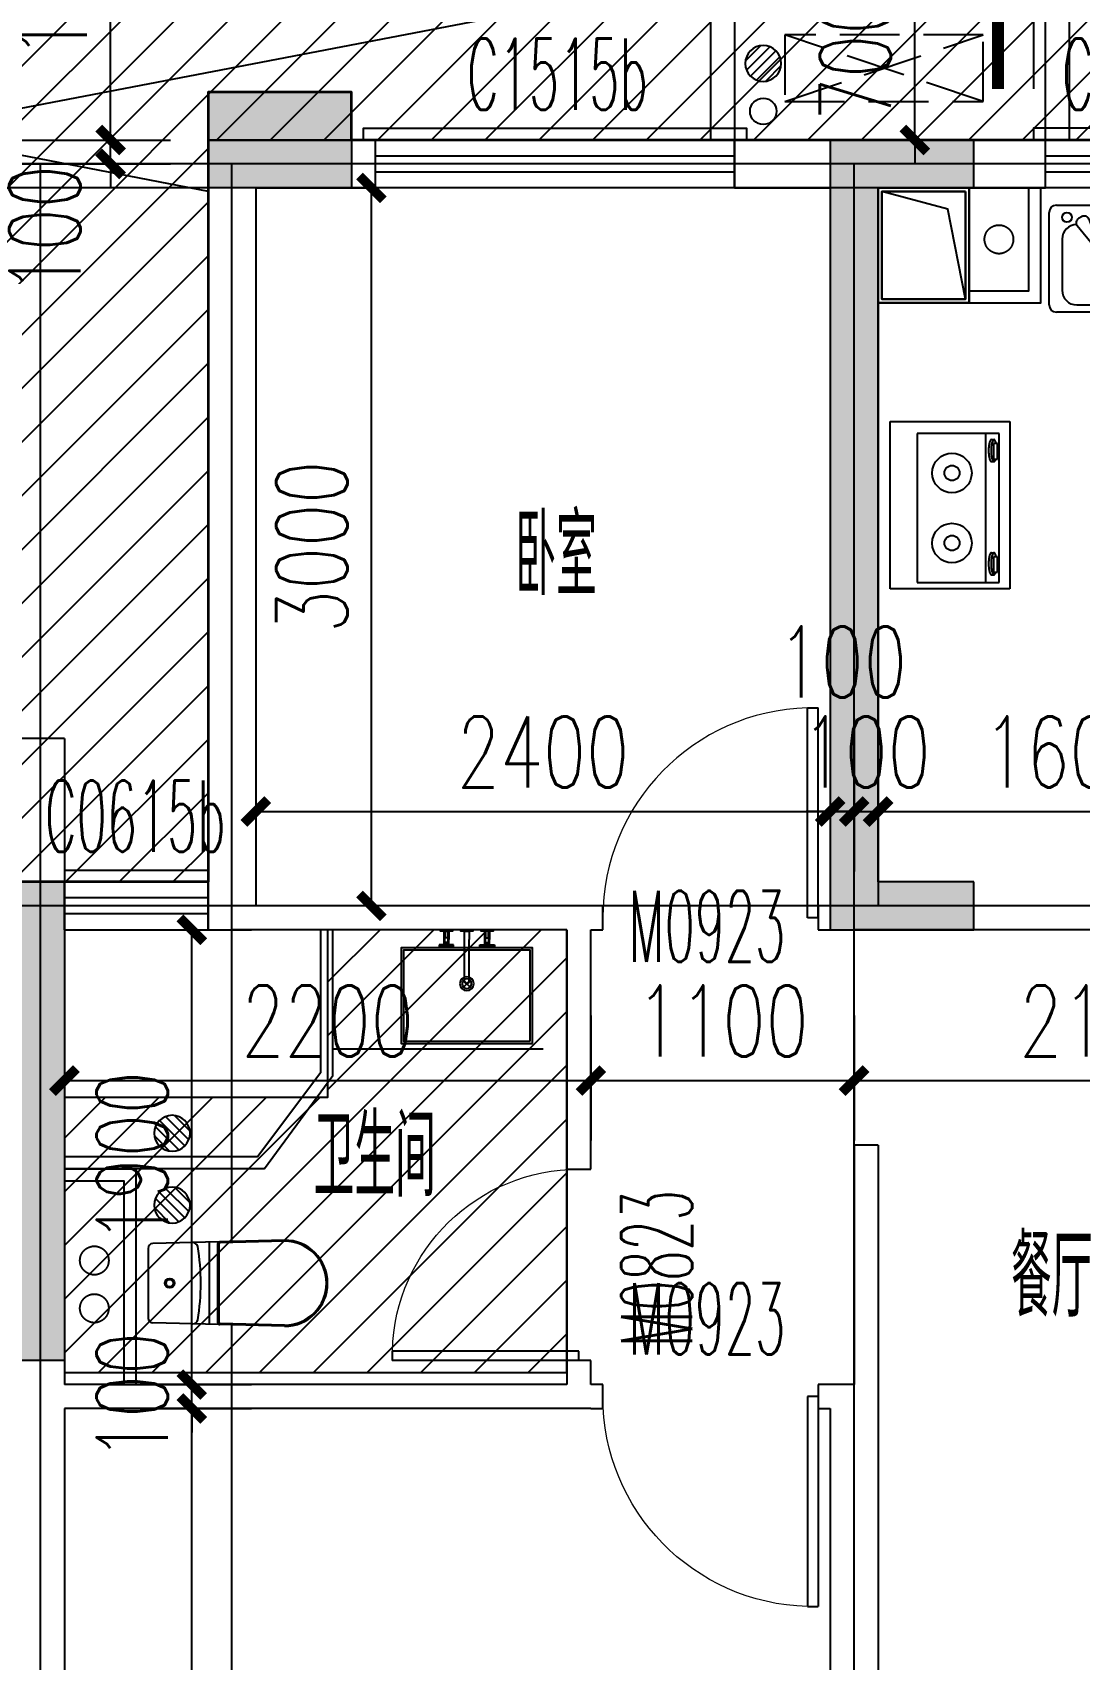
# Model space of a CAD drawing. Extents: x -59851 to 653804, y -249523 to 437614.
# Drawn here: x -16947 to -12572, y 140240 to 147037 of the extents above; entities that cross this region are included whole.
import ezdxf

# ---------------------------------------------------------------- set-up
doc = ezdxf.new("R2010")
doc.units = 0
doc.header["$LTSCALE"] = 1000
doc.header["$MEASUREMENT"] = 0
for name, pattern in [('CONTINOUS', [0]), ('DASH', [0.35, 0.25, -0.1]), ('PS', [3200, 1500, -200, 1500])]:
    doc.linetypes.add(name, pattern=pattern)
doc.layers.add('33计全面积外廓线', color=21, linetype='Continuous', lineweight=35)
for name, color, linetype in [('_S-空调立管', 7, 'Continuous'), ('_TCH_BOUNDARY', 7, 'Continuous'), ('A-Lvtry（卫生间）', 5, 'Continuous'), ('A-Lvtry（厨房）', 5, 'CONTINOUS'), ('A-烟气道', 105, 'Continuous'), ('A-空调室外机', 5, 'DASH'), ('A-第三道尺寸线', 105, 'Continuous'), ('A-线脚看线', 9, 'Continuous'), ('A-降板区域', 251, 'Continuous'), ('DIM_IDEN', 3, 'Continuous'), ('DOTE', 16, 'Continuous'), ('LABEL_PM', 7, 'Continuous'), ('NL', 5, 'Continuous'), ('PS', 6, 'PS'), ('PUB_HATCH', 8, 'Continuous'), ('PUB_TEXT', 7, 'Continuous'), ('WALL', 2, 'Continuous'), ('WINDOW', 4, 'Continuous'), ('WINDOW_TEXT', 7, 'Continuous'), ('ys', 154, 'Continuous'), ('剪力墙', 6, 'Continuous'), ('栏杆', 142, 'Continuous')]:
    doc.layers.add(name, color=color, linetype=linetype)
doc.layers.add('A-area(算全面积)', color=21, linetype='Continuous', plot=False)
doc.layers.add('A-降板区域（给结构）', color=155, linetype='Continuous', plot=False)
doc.styles.add('_TCH_DIM_T3', font='SIMPLEX.shx', dxfattribs={"width": 0.705882, "bigfont": 'GBCBIG.shx'})
doc.styles.add('_TCH_WINDOW', font='SIMPLEX.shx', dxfattribs={"width": 0.7, "height": 3.5, "bigfont": 'GBCBIG.shx'})
doc.styles.get("Standard").update_dxf_attribs({"font": 'gbenor.shx', "width": 0.7, "bigfont": 'gbcbig.shx'})
doc.dimstyles.new('_TCH_ARCH&&100', dxfattribs={"dimtxt": 297.5, "dimasz": 100, "dimexe": 250, "dimexo": 300, "dimgap": 100, "dimtad": 1, "dimdec": 0, "dimzin": 0, "dimdsep": 46, "dimtxsty": '_TCH_DIM_T3', "dimblk": 'ARCHTICK', "dimcen": 0.09, "dimclrt": 7, "dimazin": 2, "dimtfac": 1, "dimtdec": 0, "dimtix": 1, "dimtmove": 2, "dimatfit": 3, "dimfxl": 0, "dimtolj": 1, "dimtzin": 0, "dimarcsym": 0})

# ---------------------------------------------------------------- blocks, each defined once
blk = doc.blocks.new('zhouxianshouceng0329')
at = {"layer": 'DOTE'}
for p, q in [((-3313.7, 205888.3), (-44988.6, 205888.3)), ((-16913.7, 194580), (-16913.7, 205888.3)), ((-16113.7, 194580), (-16113.7, 205888.3)), ((-13513.7, 194580), (-13513.7, 205888.3)), ((15572.3, 205788.3), (-44988.6, 205788.3)), ((15572.3, 202788.3), (-44988.6, 202788.3))]:
    blk.add_line(p, q, dxfattribs=at)
blk = doc.blocks.new('jgjlq030328')
at = {"layer": 'PUB_HATCH'}
for points in [[(-262535, 17211.9), (-261935, 17211.9), (-261935, 16811.9), (-262535, 16811.9)], [(-259335, 13911.9), (-259735, 13911.9), (-259735, 16811.9), (-259335, 16811.9), (-259335, 17011.9), (-259935, 17011.9), (-259935, 13711.9), (-259735, 13711.9), (-259335, 13711.9)], [(-263335, 13911.9), (-263135, 13911.9), (-263135, 11911.9), (-263335, 11911.9), (-263335, 13711.9)]]:
    blk.add_hatch(color=256, dxfattribs=at).paths.add_polyline_path(points)
at = {"layer": '剪力墙'}
for points in [[(-262535, 17211.9), (-261935, 17211.9), (-261935, 16811.9), (-262535, 16811.9)], [(-259335, 13911.9), (-259735, 13911.9), (-259735, 16811.9), (-259335, 16811.9), (-259335, 17011.9), (-259935, 17011.9), (-259935, 13711.9), (-259735, 13711.9), (-259335, 13711.9)], [(-263335, 13911.9), (-263135, 13911.9), (-263135, 11911.9), (-263335, 11911.9), (-263335, 13711.9)]]:
    blk.add_lwpolyline(points, close=True, dxfattribs=at)
blk.add_lwpolyline([(-262335, 16811.9), (-262335, 16811.9)], dxfattribs=at)
blk = doc.blocks.new('2fxianjiao0331')
at = {"layer": 'A-线脚看线'}
for points in [[(-187659.1, 146588.3), (-187659.1, 146638.3), (-186059.1, 146638.3), (-186059.1, 146588.3)], [(-183859, 146588.3), (-183859, 146638.3), (-184859, 146638.3), (-184859, 146588.3)], [(-188909.1, 143538.3), (-188309.1, 143538.3)]]:
    blk.add_lwpolyline(points, dxfattribs=at)
blk = doc.blocks.new('3-122')
at = {"layer": 'A-area(算全面积)'}
blk.add_lwpolyline([(-139372, 87898.2), (-139372, 80998.2), (-137972, 80998.2), (-137971.8, 84298.2), (-137372, 84298.2), (-137372, 84098.2), (-127272, 84098.2), (-127272, 87898.2)], close=True, dxfattribs=at)
blk = doc.blocks.new('jfdjkajkfdsajkjkh')
blk.add_wipeout([(-42613.7, 148288.3), (-42133.7, 148288.3), (-42133.7, 147908.3), (-42613.7, 147908.3)])
at = {"layer": '_TCH_BOUNDARY'}
blk.add_lwpolyline([(-42613.7, 148288.3), (-42133.7, 148288.3), (-42133.7, 147908.3), (-42613.7, 147908.3)], close=True, dxfattribs=at)
at = {"layer": 'A-烟气道'}
for points in [[(-42613.7, 148288.3), (-42133.7, 148288.3), (-42133.7, 147908.3), (-42613.7, 147908.3)], [(-42598.7, 148273.3), (-42148.7, 148273.3), (-42148.7, 147923.3), (-42598.7, 147923.3)]]:
    blk.add_lwpolyline(points, close=True, dxfattribs=at)
blk = doc.blocks.new('_LV13')
at = {"color": 0}
for p, q in [((-0.071, 0.495), (-0.495, 0.071)), ((0.183, 0.465), (-0.465, -0.183)), ((0.354, 0.354), (-0.354, -0.354)), ((0.465, 0.183), (-0.183, -0.465)), ((0.495, -0.071), (0.071, -0.495))]:
    blk.add_line(p, q, dxfattribs=at)
blk.add_circle((0, 0), 0.5)
blk = doc.blocks.new('jfdsjjkjkh')
at = {"layer": '_S-空调立管'}
blk.add_lwpolyline([(-13893.7, 146763.3, -1), (-13893.7, 146653.3, -1)], format="xyb", close=True, dxfattribs=at)
at = {"layer": 'NL', "ltscale": 0.5, "extrusion": (0, 0, -1), "xscale": 150, "yscale": 150, "zscale": -150, "rotation": 90}
blk.add_blockref('_LV13', (13893.7, 146908.3), dxfattribs=at)
at = {"layer": 'NL', "ltscale": 0.5, "xscale": -150, "yscale": 150, "zscale": 150}
for p in [(-16363.7, 142438.3), (-16363.7, 142138.3)]:
    blk.add_blockref('_LV13', p, dxfattribs=at)
blk = doc.blocks.new('A$C2EEA3612')
at = {"linetype": 'Continuous'}
for p, q in [((-180, 570), (-172.9, 299.7)), ((-175, 570.2), (-168, 299.8)), ((175, 570.2), (168, 299.8)), ((180, 570), (172.9, 299.7)), ((-172.9, 299.7), (-171.1, 240)), ((-163, 295), (163, 295)), ((-163, 290), (163, 290)), ((172.9, 299.7), (171.1, 240)), ((-171.6, 255), (171.6, 255)), ((-171.1, 240), (-169.5, 186.6)), ((171.1, 240), (169.5, 186.6)), ((-169.5, 186.6), (-165.6, 19.4)), ((169.5, 186.6), (165.6, 19.4)), ((-145.6, 0), (145.6, 0))]:
    blk.add_line(p, q, dxfattribs=at)
for radius in [20, 15]:
    blk.add_circle((0, 90), radius, dxfattribs=at)
for centre, radius, start, end in [((0, 570), 180, 0, 180), ((0, 570), 175, 0, 180), ((-163, 300), 10, 181.7534, 270), ((-163, 300), 5, 181.7534, 270), ((163, 300), 5, 270, 358.2466), ((163, 300), 10, 270, 358.2466), ((-149.5, 187.2), 20, 99.85566, 181.7534), ((0, -673.3), 893.4, 80.14434, 99.85566), ((149.5, 187.2), 20, 358.2466, 80.14434), ((-145.6, 20), 20, 181.7534, 270), ((145.6, 20), 20, 270, 358.2466)]:
    blk.add_arc(centre, radius, start, end, dxfattribs=at)
blk = doc.blocks.new('g3wr')
at = {"color": 251}
blk.add_wipeout([(92376.5, 176270.3), (92376.5, 176416), (92376.5, 176561.6), (92382.1, 176575.5), (92395.9, 176581.5), (92459.4, 176583.5), (92576.3, 176580.9), (92666.2, 176588.6), (92736.4, 176588), (92946.5, 176596), (92946.5, 176591), (93056.8, 176558.2), (93056.8, 176558.2), (93126.5, 176416), (93075.6, 176297.8), (92946.5, 176236), (92831.5, 176244.5), (92676.2, 176243), (92576.3, 176251), (92395.9, 176250.4)], dxfattribs=at)
at = {"xscale": -1, "rotation": 270}
blk.add_blockref('A$C2EEA3612', (92376.5, 176416), dxfattribs=at)
blk = doc.blocks.new('t4')
at = {"layer": 'A-Lvtry（卫生间）'}
for p, q in [((3876545.3, 2552259.6), (3876931.4, 2552259.6)), ((3876514.8, 2551819.5), (3876514.8, 2552229.1)), ((3876819.6, 2552205.6), (3876606.3, 2552205.6)), ((3876961.9, 2552229.1), (3876961.9, 2551819.5)), ((3876545.3, 2552144.6), (3876545.3, 2551880.5)), ((3876790.3, 2552072.2), (3876875.1, 2552142)), ((3876913.8, 2552122.3), (3876905.6, 2552136.5)), ((3876800.4, 2552054.6), (3876790.3, 2552072.2)), ((3876903.3, 2552093.1), (3876800.4, 2552054.6)), ((3876880.6, 2551880.5), (3876880.6, 2552084.6)), ((3876931.4, 2551789), (3876545.3, 2551789)), ((3876606.3, 2551819.5), (3876819.6, 2551819.5))]:
    blk.add_line(p, q, dxfattribs=at)
for centre, major_axis, start_param, end_param in [((3876545.3, 2552229.1), (-21.6, 21.6), -0.785398, 0.785398), ((3876931.4, 2552229.1), (-21.6, 21.6), 3.926991, 5.497787), ((3876606.3, 2552144.6), (-43.1, 43.1), -0.785398, 0.785398), ((3876819.6, 2552144.6), (43.1, 43.1), 5.497787, 7.068583), ((3876911.1, 2552185.3), (-14.4, 14.4), 4.712389, 10.995574), ((3876888, 2552126.3), (14.4, 14.4), 6.021386, 7.757331), ((3876896.2, 2552112.2), (-14.4, 14.4), 2.714645, 4.45059), ((3876713, 2552012.6), (18, 18), 6.283185283897186, 12.56637059107677), ((3876911.1, 2552063.4), (14.4, 14.4), 6.283185283893945, 12.56637059107353), ((3876606.3, 2551880.5), (-43.1, 43.1), 0.785398, 2.356194), ((3876819.6, 2551880.5), (-43.1, 43.1), 2.356194, 3.926991), ((3876545.3, 2551819.5), (21.6, 21.6), 2.356194, 3.926991), ((3876931.4, 2551819.5), (-21.6, 21.6), 2.356194, 3.926991)]:
    blk.add_ellipse(centre, major_axis=major_axis, ratio=1, start_param=start_param, end_param=end_param, dxfattribs=at)
blk = doc.blocks.new('zt1')
at = {"layer": 'A-Lvtry（卫生间）', "linetype": 'Continuous'}
for p, q in [((-700, 0), (0, 0)), ((-700, -500), (-700, 0)), ((0, 0), (0, -500)), ((0, -500), (-700, -500))]:
    blk.add_line(p, q, dxfattribs=at)
at = {"layer": 'A-Lvtry（卫生间）'}
for p, q in [((-673.5, -113.1), (-673.5, -455.5)), ((-50.7, -113.1), (-673.5, -113.1)), ((-50.7, -455.5), (-50.7, -113.1)), ((-673.5, -399.8), (-50.7, -399.8)), ((-673.5, -455.5), (-50.7, -455.5)), ((-640.9, -422.1), (-640.8, -433.8)), ((-565.7, -431.5), (-630.4, -431.5)), ((-630.4, -431.5), (-630.4, -448.2)), ((-630.4, -448.2), (-565.7, -448.2)), ((-565.7, -448.2), (-565.7, -431.5)), ((-549.1, -423.2), (-549.1, -433.7)), ((-167.9, -422.1), (-167.8, -433.8)), ((-157.4, -431.5), (-157.4, -448.2)), ((-92.7, -431.5), (-157.4, -431.5)), ((-157.4, -448.2), (-92.7, -448.2)), ((-92.7, -448.2), (-92.7, -431.5)), ((-76.1, -423.2), (-76.1, -433.7))]:
    blk.add_line(p, q, dxfattribs=at)
for points in [[(-549.1, -423.2, 0.259034), (-551, -419.8, 0.076276), (-562.5, -414.9, 0.036515), (-576.1, -412.4, 0.026615), (-594.9, -411.4, 0.026615), (-613.8, -412.4, 0.036515), (-627.3, -414.9, 0.076276), (-638.9, -419.8, 0.259034), (-640.8, -423.2, 0.078462), (-640.6, -424.5, 0.056762)], [(-549.1, -433.7, 0.259034), (-551, -430.3, 0.076276), (-562.5, -425.4, 0.036515), (-576.1, -422.9, 0.026615), (-594.9, -421.9, 0.026615), (-613.8, -422.9, 0.036515), (-627.3, -425.4, 0.076276), (-638.9, -430.3, 0.259034), (-640.8, -433.7, 0.259034), (-638.9, -437.2, 0.056762), (-630.4, -441.2, 0.036515)], [(-565.7, -442.9, 0.008736), (-562.5, -442.1, 0.076276), (-551, -437.2, 0.259034), (-549.1, -433.7, 0.259034)], [(-76.1, -423.2, 0.259034), (-78, -419.8, 0.076276), (-89.5, -414.9, 0.036515), (-103.1, -412.4, 0.026615), (-121.9, -411.4, 0.026615), (-140.8, -412.4, 0.036515), (-154.3, -414.9, 0.076276), (-165.9, -419.8, 0.259034), (-167.8, -423.2, 0.078462), (-167.6, -424.5, 0.056762)], [(-76.1, -433.7, 0.259034), (-78, -430.3, 0.076276), (-89.5, -425.4, 0.036515), (-103.1, -422.9, 0.026615), (-121.9, -421.9, 0.026615), (-140.8, -422.9, 0.036515), (-154.3, -425.4, 0.076276), (-165.9, -430.3, 0.259034), (-167.8, -433.7, 0.259034), (-165.9, -437.2, 0.056762), (-157.4, -441.2, 0.036515)], [(-92.7, -442.9, 0.008736), (-89.5, -442.1, 0.076276), (-78, -437.2, 0.259034), (-76.1, -433.7, 0.259034)]]:
    blk.add_lwpolyline(points, format="xyb", dxfattribs=at)
at = {"layer": 'A-Lvtry（卫生间）', "linetype": 'Continuous'}
for centre, radius in [((-508.4, -258.5), 82.5), ((-215.8, -258.5), 82.5), ((-508.4, -258.5), 31.6), ((-215.8, -258.5), 31.6)]:
    blk.add_circle(centre, radius, dxfattribs=at)
at = {"layer": 'A-Lvtry（卫生间）', "width": 0.8, "flags": 9}
for tag in ['YSIZE', 'XSIZE']:
    blk.add_attdef(tag, (-350, 0), '', height=0.5, dxfattribs=at)
blk = doc.blocks.new('A$C12CE3BE6')
at = {"ltscale": 10}
for p, q in [((220, 412), (160, 412)), ((160, 412), (160, 405)), ((180, 469), (200, 469)), ((180, 412), (180, 435)), ((182.5, 422), (182.5, 442)), ((197.5, 442), (182.5, 442)), ((197.5, 422), (182.5, 422)), ((184.5, 442), (184.5, 469)), ((187, 412), (187, 422)), ((193, 412), (193, 422)), ((195.5, 442), (195.5, 469)), ((197.5, 422), (197.5, 442)), ((200, 412), (200, 435)), ((220, 405), (220, 412)), ((285.2, 469), (265.2, 469)), ((265.2, 260), (265.2, 435)), ((285.2, 260), (285.2, 435)), ((330, 412), (390, 412)), ((330, 405), (330, 412)), ((370, 469), (350, 469)), ((350, 412), (350, 435)), ((352.5, 422), (352.5, 442)), ((352.5, 442), (367.5, 442)), ((352.5, 422), (367.5, 422)), ((354.5, 442), (354.5, 469)), ((357, 412), (357, 422)), ((363, 412), (363, 422)), ((365.5, 442), (365.5, 469)), ((367.5, 422), (367.5, 442)), ((370, 412), (370, 435)), ((390, 412), (390, 405)), ((220, 405), (160, 405)), ((330, 405), (390, 405))]:
    blk.add_line(p, q, dxfattribs=at)
for p, q in [((260.9, 235.9), (289.1, 264.1)), ((260.9, 264.1), (289.1, 235.9))]:
    blk.add_line(p, q)
for points in [[(200, 435), (200, 469), (215, 469), (215, 475), (165, 475), (165, 469), (180, 469), (180, 435)], [(285.2, 435), (285.2, 469), (299.8, 469), (299.8, 475), (250.2, 475), (250.2, 469), (265.2, 469), (265.2, 435)], [(370, 435), (370, 469), (385, 469), (385, 475), (335, 475), (335, 469), (350, 469), (350, 435)]]:
    blk.add_lwpolyline(points, dxfattribs=at)
for points in [[(0, 0), (0, 400), (550, 400), (550, 0)], [(10, 10), (10, 390), (540, 390), (540, 10)]]:
    blk.add_lwpolyline(points, close=True)
for centre in [(190, 408.5), (360, 408.5)]:
    blk.add_circle(centre, 3.5, dxfattribs=at)
for radius in [29.1, 20]:
    blk.add_circle((275, 250), radius)
blk.add_arc((275.2, 260), 10, 180, 0, dxfattribs=at)
blk = doc.blocks.new('ktswaj')
at = {"linetype": 'DASH'}
blk.add_lwpolyline([(15990.1, 179082.6), (15990.1, 178253.3), (16268.4, 178253.3), (16268.4, 179082.6)], close=True, dxfattribs=at)
for points in [[(15990.1, 179082.6), (16268.4, 178253.3)], [(15990.1, 178253.3), (16268.4, 179082.6)]]:
    blk.add_lwpolyline(points, dxfattribs=at)
blk = doc.blocks.new('_ArchTick')
at = {"color": 0, "linetype": 'ByBlock', "const_width": 0.4}
blk.add_lwpolyline([(-0.5, -0.5), (0.5, 0.5)], dxfattribs=at)
blk = doc.blocks.new('*D989')
at = {"layer": 'A-第三道尺寸线', "color": 0, "lineweight": -2, "transparency": 16777216}
for p, q in [((-13413.7, 144170.8), (-13413.7, 143532.6)), ((-11813.7, 144170.8), (-11813.7, 143532.6)), ((-13413.7, 143782.6), (-11813.7, 143782.6))]:
    blk.add_line(p, q, dxfattribs=at)
at = {"layer": 'Defpoints', "color": 0, "transparency": 16777216}
for p in [(-13413.7, 144470.8), (-11813.7, 144470.8), (-11813.7, 143782.6)]:
    blk.add_point(p, dxfattribs=at)
at = {"layer": 'A-第三道尺寸线', "color": 0, "lineweight": -2, "transparency": 16777216, "xscale": 100, "yscale": 100, "zscale": 100, "rotation": 180}
blk.add_blockref('_ArchTick', (-13413.7, 143782.6), dxfattribs=at)
at = {"layer": 'A-第三道尺寸线', "color": 0, "lineweight": -2, "transparency": 16777216, "xscale": 100, "yscale": 100, "zscale": 100}
blk.add_blockref('_ArchTick', (-11813.7, 143782.6), dxfattribs=at)
at = {"layer": 'A-第三道尺寸线', "color": 7, "transparency": 16777216, "insert": (-12613.7, 144031.4), "char_height": 297.5, "attachment_point": 5, "style": '_TCH_DIM_T3'}
blk.add_mtext('\\A1;1600', dxfattribs=at)
blk = doc.blocks.new('*D990')
at = {"layer": 'A-第三道尺寸线', "color": 0, "lineweight": -2, "transparency": 16777216}
for p, q in [((-13513.7, 144170.8), (-13513.7, 143532.6)), ((-13413.7, 144170.8), (-13413.7, 143532.6)), ((-13513.7, 143782.6), (-13613.7, 143782.6)), ((-13513.7, 143782.6), (-13413.7, 143782.6)), ((-13413.7, 143782.6), (-13313.7, 143782.6))]:
    blk.add_line(p, q, dxfattribs=at)
at = {"layer": 'Defpoints', "color": 0, "transparency": 16777216}
for p in [(-13513.7, 144470.8), (-13413.7, 144470.8), (-13413.7, 143782.6)]:
    blk.add_point(p, dxfattribs=at)
at = {"layer": 'A-第三道尺寸线', "color": 0, "lineweight": -2, "transparency": 16777216, "xscale": 100, "yscale": 100, "zscale": 100}
blk.add_blockref('_ArchTick', (-13513.7, 143782.6), dxfattribs=at)
at = {"layer": 'A-第三道尺寸线', "color": 0, "lineweight": -2, "transparency": 16777216, "xscale": 100, "yscale": 100, "zscale": 100, "rotation": 180}
blk.add_blockref('_ArchTick', (-13413.7, 143782.6), dxfattribs=at)
at = {"layer": 'A-第三道尺寸线', "color": 7, "transparency": 16777216, "insert": (-13463.7, 144031.4), "char_height": 297.5, "attachment_point": 5, "style": '_TCH_DIM_T3'}
blk.add_mtext('\\A1;100', dxfattribs=at)
blk = doc.blocks.new('*D991')
at = {"layer": 'A-第三道尺寸线', "color": 0, "lineweight": -2, "transparency": 16777216}
for p, q in [((-13613.7, 144170.8), (-13613.7, 143532.6)), ((-13513.7, 144170.8), (-13513.7, 143532.6)), ((-13613.7, 143782.6), (-13713.7, 143782.6)), ((-13613.7, 143782.6), (-13513.7, 143782.6)), ((-13513.7, 143782.6), (-13413.7, 143782.6))]:
    blk.add_line(p, q, dxfattribs=at)
at = {"layer": 'Defpoints', "color": 0, "transparency": 16777216}
for p in [(-13613.7, 144470.8), (-13513.7, 144470.8), (-13513.7, 143782.6)]:
    blk.add_point(p, dxfattribs=at)
at = {"layer": 'A-第三道尺寸线', "color": 0, "lineweight": -2, "transparency": 16777216, "xscale": 100, "yscale": 100, "zscale": 100}
blk.add_blockref('_ArchTick', (-13613.7, 143782.6), dxfattribs=at)
at = {"layer": 'A-第三道尺寸线', "color": 0, "lineweight": -2, "transparency": 16777216, "xscale": 100, "yscale": 100, "zscale": 100, "rotation": 180}
blk.add_blockref('_ArchTick', (-13513.7, 143782.6), dxfattribs=at)
at = {"layer": 'A-第三道尺寸线', "color": 7, "transparency": 16777216, "insert": (-13563.7, 144407.6), "char_height": 297.5, "attachment_point": 5, "style": '_TCH_DIM_T3'}
blk.add_mtext('\\A1;100', dxfattribs=at)
blk = doc.blocks.new('*D992')
at = {"layer": 'A-第三道尺寸线', "color": 0, "lineweight": -2, "transparency": 16777216}
for p, q in [((-16013.7, 144170.8), (-16013.7, 143532.6)), ((-13613.7, 144170.8), (-13613.7, 143532.6)), ((-16013.7, 143782.6), (-13613.7, 143782.6))]:
    blk.add_line(p, q, dxfattribs=at)
at = {"layer": 'Defpoints', "color": 0, "transparency": 16777216}
for p in [(-16013.7, 144470.8), (-13613.7, 144470.8), (-13613.7, 143782.6)]:
    blk.add_point(p, dxfattribs=at)
at = {"layer": 'A-第三道尺寸线', "color": 0, "lineweight": -2, "transparency": 16777216, "xscale": 100, "yscale": 100, "zscale": 100, "rotation": 180}
blk.add_blockref('_ArchTick', (-16013.7, 143782.6), dxfattribs=at)
at = {"layer": 'A-第三道尺寸线', "color": 0, "lineweight": -2, "transparency": 16777216, "xscale": 100, "yscale": 100, "zscale": 100}
blk.add_blockref('_ArchTick', (-13613.7, 143782.6), dxfattribs=at)
at = {"layer": 'A-第三道尺寸线', "color": 7, "transparency": 16777216, "insert": (-14813.7, 144031.4), "char_height": 297.5, "attachment_point": 5, "style": '_TCH_DIM_T3'}
blk.add_mtext('\\A1;2400', dxfattribs=at)
blk = doc.blocks.new('*D993')
at = {"layer": 'A-第三道尺寸线', "color": 0, "lineweight": -2, "transparency": 16777216}
for p, q in [((-15206.7, 146388.3), (-15780.9, 146388.3)), ((-15530.9, 143388.3), (-15530.9, 146388.3)), ((-15206.7, 143388.3), (-15780.9, 143388.3))]:
    blk.add_line(p, q, dxfattribs=at)
at = {"layer": 'Defpoints', "color": 0, "transparency": 16777216}
for p in [(-15530.9, 146388.3), (-14906.7, 146388.3), (-14906.7, 143388.3)]:
    blk.add_point(p, dxfattribs=at)
at = {"layer": 'A-第三道尺寸线', "color": 0, "lineweight": -2, "transparency": 16777216, "xscale": 100, "yscale": 100, "zscale": 100}
for p, rotation in [((-15530.9, 146388.3), 90), ((-15530.9, 143388.3), 270)]:
    blk.add_blockref('_ArchTick', p, dxfattribs=dict(at, rotation=rotation))
at = {"layer": 'A-第三道尺寸线', "color": 7, "transparency": 16777216, "insert": (-15779.7, 144888.3), "char_height": 297.5, "attachment_point": 5, "rotation": 90, "style": '_TCH_DIM_T3'}
blk.add_mtext('\\A1;3000', dxfattribs=at)
blk = doc.blocks.new('*D994')
at = {"layer": 'A-第三道尺寸线', "color": 0, "lineweight": -2, "transparency": 16777216}
for p, q in [((-16813.7, 142929.8), (-16813.7, 142408.6)), ((-14613.7, 142929.8), (-14613.7, 142408.6)), ((-16813.7, 142658.6), (-14613.7, 142658.6))]:
    blk.add_line(p, q, dxfattribs=at)
at = {"layer": 'Defpoints', "color": 0, "transparency": 16777216}
for p in [(-16813.7, 143229.8), (-14613.7, 143229.8), (-14613.7, 142658.6)]:
    blk.add_point(p, dxfattribs=at)
at = {"layer": 'A-第三道尺寸线', "color": 0, "lineweight": -2, "transparency": 16777216, "xscale": 100, "yscale": 100, "zscale": 100, "rotation": 180}
blk.add_blockref('_ArchTick', (-16813.7, 142658.6), dxfattribs=at)
at = {"layer": 'A-第三道尺寸线', "color": 0, "lineweight": -2, "transparency": 16777216, "xscale": 100, "yscale": 100, "zscale": 100}
blk.add_blockref('_ArchTick', (-14613.7, 142658.6), dxfattribs=at)
at = {"layer": 'A-第三道尺寸线', "color": 7, "transparency": 16777216, "insert": (-15713.7, 142907.4), "char_height": 297.5, "attachment_point": 5, "style": '_TCH_DIM_T3'}
blk.add_mtext('\\A1;2200', dxfattribs=at)
blk = doc.blocks.new('*D995')
at = {"layer": 'A-第三道尺寸线', "color": 0, "lineweight": -2, "transparency": 16777216}
for p, q in [((-14613.7, 142929.8), (-14613.7, 142408.6)), ((-13513.7, 142929.8), (-13513.7, 142408.6)), ((-14613.7, 142658.6), (-13513.7, 142658.6))]:
    blk.add_line(p, q, dxfattribs=at)
at = {"layer": 'Defpoints', "color": 0, "transparency": 16777216}
for p in [(-14613.7, 143229.8), (-13513.7, 143229.8), (-13513.7, 142658.6)]:
    blk.add_point(p, dxfattribs=at)
at = {"layer": 'A-第三道尺寸线', "color": 0, "lineweight": -2, "transparency": 16777216, "xscale": 100, "yscale": 100, "zscale": 100, "rotation": 180}
blk.add_blockref('_ArchTick', (-14613.7, 142658.6), dxfattribs=at)
at = {"layer": 'A-第三道尺寸线', "color": 0, "lineweight": -2, "transparency": 16777216, "xscale": 100, "yscale": 100, "zscale": 100}
blk.add_blockref('_ArchTick', (-13513.7, 142658.6), dxfattribs=at)
at = {"layer": 'A-第三道尺寸线', "color": 7, "transparency": 16777216, "insert": (-14063.7, 142907.4), "char_height": 297.5, "attachment_point": 5, "style": '_TCH_DIM_T3'}
blk.add_mtext('\\A1;1100', dxfattribs=at)
blk = doc.blocks.new('*D996')
at = {"layer": 'A-第三道尺寸线', "color": 0, "lineweight": -2, "transparency": 16777216}
for p, q in [((-13513.7, 142929.8), (-13513.7, 142408.6)), ((-11413.7, 142929.8), (-11413.7, 142408.6)), ((-13513.7, 142658.6), (-11413.7, 142658.6))]:
    blk.add_line(p, q, dxfattribs=at)
at = {"layer": 'Defpoints', "color": 0, "transparency": 16777216}
for p in [(-13513.7, 143229.8), (-11413.7, 143229.8), (-11413.7, 142658.6)]:
    blk.add_point(p, dxfattribs=at)
at = {"layer": 'A-第三道尺寸线', "color": 0, "lineweight": -2, "transparency": 16777216, "xscale": 100, "yscale": 100, "zscale": 100, "rotation": 180}
blk.add_blockref('_ArchTick', (-13513.7, 142658.6), dxfattribs=at)
at = {"layer": 'A-第三道尺寸线', "color": 0, "lineweight": -2, "transparency": 16777216, "xscale": 100, "yscale": 100, "zscale": 100}
blk.add_blockref('_ArchTick', (-11413.7, 142658.6), dxfattribs=at)
at = {"layer": 'A-第三道尺寸线', "color": 7, "transparency": 16777216, "insert": (-12463.7, 142907.4), "char_height": 297.5, "attachment_point": 5, "style": '_TCH_DIM_T3'}
blk.add_mtext('\\A1;2100', dxfattribs=at)
blk = doc.blocks.new('*D998')
at = {"layer": 'A-第三道尺寸线', "color": 0, "lineweight": -2, "transparency": 16777216}
for p, q in [((-16635.7, 143288.3), (-16031.4, 143288.3)), ((-16281.4, 141388.3), (-16281.4, 143288.3)), ((-16635.7, 141388.3), (-16031.4, 141388.3))]:
    blk.add_line(p, q, dxfattribs=at)
at = {"layer": 'Defpoints', "color": 0, "transparency": 16777216}
for p in [(-16935.7, 143288.3), (-16281.4, 143288.3), (-16935.7, 141388.3)]:
    blk.add_point(p, dxfattribs=at)
at = {"layer": 'A-第三道尺寸线', "color": 0, "lineweight": -2, "transparency": 16777216, "xscale": 100, "yscale": 100, "zscale": 100}
for p, rotation in [((-16281.4, 143288.3), 90), ((-16281.4, 141388.3), 270)]:
    blk.add_blockref('_ArchTick', p, dxfattribs=dict(at, rotation=rotation))
at = {"layer": 'A-第三道尺寸线', "color": 7, "transparency": 16777216, "insert": (-16530.2, 142338.3), "char_height": 297.5, "attachment_point": 5, "rotation": 90, "style": '_TCH_DIM_T3'}
blk.add_mtext('\\A1;1900', dxfattribs=at)
blk = doc.blocks.new('*D999')
at = {"layer": 'A-第三道尺寸线', "color": 0, "lineweight": -2, "transparency": 16777216}
for p, q in [((-16281.4, 141388.3), (-16281.4, 141488.3)), ((-16635.7, 141388.3), (-16031.4, 141388.3)), ((-16281.4, 141288.3), (-16281.4, 141388.3)), ((-16635.7, 141288.3), (-16031.4, 141288.3)), ((-16281.4, 141288.3), (-16281.4, 141188.3))]:
    blk.add_line(p, q, dxfattribs=at)
at = {"layer": 'Defpoints', "color": 0, "transparency": 16777216}
for p in [(-16935.7, 141388.3), (-16281.4, 141388.3), (-16935.7, 141288.3)]:
    blk.add_point(p, dxfattribs=at)
at = {"layer": 'A-第三道尺寸线', "color": 0, "lineweight": -2, "transparency": 16777216, "xscale": 100, "yscale": 100, "zscale": 100}
for p, rotation in [((-16281.4, 141388.3), 270), ((-16281.4, 141288.3), 90)]:
    blk.add_blockref('_ArchTick', p, dxfattribs=dict(at, rotation=rotation))
at = {"layer": 'A-第三道尺寸线', "color": 7, "transparency": 16777216, "insert": (-16530.2, 141338.3), "char_height": 297.5, "attachment_point": 5, "rotation": 90, "style": '_TCH_DIM_T3'}
blk.add_mtext('\\A1;100', dxfattribs=at)
blk = doc.blocks.new('*D1000')
at = {"layer": 'A-第三道尺寸线', "color": 0, "lineweight": -2, "transparency": 16777216}
for p, q in [((-16635.7, 141288.3), (-16031.4, 141288.3)), ((-16281.4, 137788.3), (-16281.4, 141288.3)), ((-16635.7, 137788.3), (-16031.4, 137788.3))]:
    blk.add_line(p, q, dxfattribs=at)
at = {"layer": 'Defpoints', "color": 0, "transparency": 16777216}
for p in [(-16935.7, 141288.3), (-16281.4, 141288.3), (-16935.7, 137788.3)]:
    blk.add_point(p, dxfattribs=at)
at = {"layer": 'A-第三道尺寸线', "color": 0, "lineweight": -2, "transparency": 16777216, "xscale": 100, "yscale": 100, "zscale": 100}
for p, rotation in [((-16281.4, 141288.3), 90), ((-16281.4, 137788.3), 270)]:
    blk.add_blockref('_ArchTick', p, dxfattribs=dict(at, rotation=rotation))
at = {"layer": 'A-第三道尺寸线', "color": 7, "transparency": 16777216, "insert": (-16530.2, 139538.3), "char_height": 297.5, "attachment_point": 5, "rotation": 90, "style": '_TCH_DIM_T3'}
blk.add_mtext('\\A1;3500', dxfattribs=at)
blk = doc.blocks.new('*D1146')
at = {"layer": 'A-第三道尺寸线', "color": 0, "lineweight": -2, "transparency": 16777216}
for p, q in [((-13260.2, 147288.3), (-13260.2, 147388.3)), ((-13713.7, 147288.3), (-13010.2, 147288.3)), ((-13260.2, 146588.3), (-13260.2, 147288.3)), ((-13713.7, 146588.3), (-13010.2, 146588.3)), ((-13260.2, 146588.3), (-13260.2, 146488.3))]:
    blk.add_line(p, q, dxfattribs=at)
at = {"layer": 'Defpoints', "color": 0, "transparency": 16777216}
for p in [(-14013.7, 147288.3), (-13260.2, 147288.3), (-14013.7, 146588.3)]:
    blk.add_point(p, dxfattribs=at)
at = {"layer": 'A-第三道尺寸线', "color": 0, "lineweight": -2, "transparency": 16777216, "xscale": 100, "yscale": 100, "zscale": 100}
for p, rotation in [((-13260.2, 147288.3), 270), ((-13260.2, 146588.3), 90)]:
    blk.add_blockref('_ArchTick', p, dxfattribs=dict(at, rotation=rotation))
at = {"layer": 'A-第三道尺寸线', "color": 7, "transparency": 16777216, "insert": (-13508.9, 146938.3), "char_height": 297.5, "attachment_point": 5, "rotation": 90, "style": '_TCH_DIM_T3'}
blk.add_mtext('\\A1;700', dxfattribs=at)
blk = doc.blocks.new('*D2132')
at = {"layer": 'A-第三道尺寸线', "color": 0, "lineweight": -2, "transparency": 16777216}
for p, q in [((-17313.7, 147988.3), (-16370.5, 147988.3)), ((-16620.5, 146588.3), (-16620.5, 147988.3)), ((-17313.7, 146588.3), (-16370.5, 146588.3))]:
    blk.add_line(p, q, dxfattribs=at)
at = {"layer": 'Defpoints', "color": 0, "transparency": 16777216}
for p in [(-17613.7, 147988.3), (-16620.5, 147988.3), (-17613.7, 146588.3)]:
    blk.add_point(p, dxfattribs=at)
at = {"layer": 'A-第三道尺寸线', "color": 0, "lineweight": -2, "transparency": 16777216, "xscale": 100, "yscale": 100, "zscale": 100}
for p, rotation in [((-16620.5, 147988.3), 90), ((-16620.5, 146588.3), 270)]:
    blk.add_blockref('_ArchTick', p, dxfattribs=dict(at, rotation=rotation))
at = {"layer": 'A-第三道尺寸线', "color": 7, "transparency": 16777216, "insert": (-16869.2, 147288.3), "char_height": 297.5, "attachment_point": 5, "rotation": 90, "style": '_TCH_DIM_T3'}
blk.add_mtext('\\A1;1400', dxfattribs=at)
blk = doc.blocks.new('*D2133')
at = {"layer": 'A-第三道尺寸线', "color": 0, "lineweight": -2, "transparency": 16777216}
for p, q in [((-16620.5, 146588.3), (-16620.5, 146688.3)), ((-17313.7, 146588.3), (-16370.5, 146588.3)), ((-16620.5, 146488.4), (-16620.5, 146588.3)), ((-17313.7, 146488.4), (-16370.5, 146488.4)), ((-16620.5, 146488.4), (-16620.5, 146388.4))]:
    blk.add_line(p, q, dxfattribs=at)
at = {"layer": 'Defpoints', "color": 0, "transparency": 16777216}
for p in [(-17613.7, 146588.3), (-16620.5, 146588.3), (-17613.7, 146488.4)]:
    blk.add_point(p, dxfattribs=at)
at = {"layer": 'A-第三道尺寸线', "color": 0, "lineweight": -2, "transparency": 16777216, "xscale": 100, "yscale": 100, "zscale": 100}
for p, rotation in [((-16620.5, 146588.3), 270), ((-16620.5, 146488.4), 90)]:
    blk.add_blockref('_ArchTick', p, dxfattribs=dict(at, rotation=rotation))
at = {"layer": 'A-第三道尺寸线', "color": 7, "transparency": 16777216, "insert": (-16895.5, 146213.4), "char_height": 297.5, "attachment_point": 5, "rotation": 90, "style": '_TCH_DIM_T3'}
blk.add_mtext('\\A1;100', dxfattribs=at)
blk = doc.blocks.new('$DorLib2D$00000001')
for p, q in [((0.45, 0.975), (0.5, 0.975)), ((0.45, 0), (0.45, 0.975)), ((0.5, 0), (0.5, 0.975)), ((0.5, 0), (0.45, 0))]:
    blk.add_line(p, q)
at = {"lineweight": 13}
blk.add_arc((0.475, 0), 0.975, 91.46928, 180, dxfattribs=at)
blk = doc.blocks.new('$TCHSYS$WIN2D')
for p, q in [((-0.5, 0.5), (0.5, 0.5)), ((-0.5, 0.5), (-0.5, -0.5)), ((0.5, 0.5), (0.5, -0.5)), ((0.5, 0.1667), (-0.5, 0.1667)), ((0.5, -0.1667), (-0.5, -0.1667)), ((-0.5, -0.5), (0.5, -0.5))]:
    blk.add_line(p, q)

msp = doc.modelspace()

# ---------------------------------------------------------------- hatches: boundary and pattern name
at = {"layer": 'A-降板区域（给结构）', "linetype": 'DASH'}
h = msp.add_hatch(dxfattribs=at)
h.set_pattern_fill('ANSI31', color=215, scale=100)
h.set_pattern_definition([(45, (0.02, 3e-11), (-112.2532, 112.2532), [])])
h.paths.add_polyline_path([(-17613.7, 150388.3), (-17613.7, 143488.3), (-16213.7, 143488.3), (-16213.7, 146588.3), (-5513.7, 146588.3), (-5513.7, 150388.3)])

# ---------------------------------------------------------------- linework, layer by layer
at = {"layer": '33计全面积外廓线'}
msp.add_lwpolyline([(-20113.7, 155088.3), (-20113.7, 151788.3), (-19713.7, 151788.3), (-19713.7, 152188.3), (-8013.7, 152188.3), (-8013.7, 151788.3), (-4113.7, 151788.3), (-4113.7, 145088.3), (-10013.7, 145088.3), (-10013.7, 146588.3), (-15613.7, 146588.3), (-15613.7, 146788.3), (-16213.7, 146788.3), (-16213.7, 143488.3), (-17613.7, 143488.3), (-17613.7, 146588.3), (-24913.7, 146588.3)], dxfattribs=at)
at = {"layer": 'A-Lvtry（卫生间）', "ltscale": 3}
msp.add_line((-15692.3, 142790.6), (-14813.6, 142790.6), dxfattribs=at)
for points in [[(-16813.7, 142290.6), (-15978.2, 142290.6), (-15692.3, 142680.4), (-15692.3, 143288.3)], [(-16813.7, 142340.6), (-16006.9, 142340.6), (-15742.3, 142693.9), (-15742.3, 143288.3)]]:
    msp.add_lwpolyline(points, dxfattribs=at)
at = {"layer": 'A-降板区域（给结构）', "color": 215}
msp.add_lwpolyline([(-17613.7, 150388.3), (-17613.7, 143488.3), (-16213.7, 143488.3), (-16213.7, 146588.3), (-5513.7, 146588.3), (-5513.7, 150388.3)], close=True, dxfattribs=at)
at = {"layer": 'DIM_IDEN'}
msp.add_line((-12762.2, 146802), (-12762.2, 149260.5), dxfattribs=at)
at = {"layer": 'DIM_IDEN', "const_width": 50}
msp.add_lwpolyline([(-12912.2, 146802), (-12912.2, 147302)], dxfattribs=at)
at = {"layer": 'PS', "ltscale": 0.5}
for centre in [(-12908.7, 146173.3), (-16688.7, 141906.8), (-16688.7, 141706.8)]:
    msp.add_circle(centre, 60, dxfattribs=at)
at = {"layer": 'WALL'}
for p, q in [((-15513.7, 146588.3), (-16213.7, 146588.3)), ((-16213.7, 146588.3), (-16213.7, 143488.3)), ((-15513.7, 146388.3), (-15513.7, 146588.3)), ((-13513.7, 146588.3), (-14013.7, 146588.3)), ((-14013.7, 146588.3), (-14013.7, 146388.3)), ((-12713.7, 146588.3), (-13513.7, 146588.3)), ((-12713.7, 146388.3), (-12713.7, 146588.3)), ((-16013.7, 146388.3), (-15513.7, 146388.3)), ((-16013.7, 146388.3), (-16013.7, 143388.3)), ((-14013.7, 146388.3), (-13613.7, 146388.3)), ((-13613.7, 146388.3), (-13613.7, 143388.3)), ((-16813.7, 144088.3), (-17013.7, 144088.3)), ((-16813.7, 144088.3), (-16813.7, 143488.3)), ((-16813.7, 143488.3), (-16813.7, 143288.3)), ((-16213.7, 143488.3), (-16213.7, 143288.3)), ((-14613.7, 143388.3), (-16013.7, 143388.3)), ((-14563.7, 143388.3), (-14613.7, 143388.3)), ((-14563.7, 143288.3), (-14563.7, 143388.3)), ((-13613.7, 143388.3), (-13663.7, 143388.3)), ((-13663.7, 143388.3), (-13663.7, 143288.3)), ((-11513.7, 143388.3), (-13413.7, 143388.3)), ((-16813.7, 143288.3), (-16813.7, 141388.3)), ((-16213.7, 143288.3), (-16113.7, 143288.3)), ((-14713.7, 143288.3), (-16113.7, 143288.3)), ((-14713.7, 143288.3), (-14713.7, 142288.3)), ((-14613.7, 142288.3), (-14613.7, 143288.3)), ((-14613.7, 143288.3), (-14563.7, 143288.3)), ((-13663.7, 143288.3), (-13513.7, 143288.3)), ((-11413.7, 143288.3), (-13513.7, 143288.3)), ((-13513.7, 142388.3), (-13513.7, 141388.3)), ((-13413.7, 142388.3), (-13513.7, 142388.3)), ((-13413.7, 142388.3), (-13413.7, 141388.3)), ((-14713.7, 142288.3), (-14613.7, 142288.3)), ((-14613.7, 141488.3), (-14713.7, 141488.3)), ((-14713.7, 141488.3), (-14713.7, 141388.3)), ((-14613.7, 141388.3), (-14613.7, 141488.3)), ((-14713.7, 141388.3), (-16813.7, 141388.3)), ((-14563.7, 141388.3), (-14613.7, 141388.3)), ((-14563.7, 141288.3), (-14563.7, 141388.3)), ((-13513.7, 141388.3), (-13663.7, 141388.3)), ((-13663.7, 141388.3), (-13663.7, 141288.3)), ((-13413.7, 141388.3), (-13413.7, 137788.3)), ((-14613.7, 141288.3), (-16813.7, 141288.3)), ((-16813.7, 141288.3), (-16813.7, 137788.3)), ((-14613.7, 141288.3), (-14563.7, 141288.3)), ((-13663.7, 141288.3), (-13613.7, 141288.3)), ((-13613.7, 141288.3), (-13613.7, 137788.3))]:
    msp.add_line(p, q, dxfattribs=at)
for points in [[(-16513.7, 141388.3), (-16513.7, 142288.3), (-16813.7, 142288.3)], [(-16563.7, 141388.3), (-16563.7, 142238.3), (-16813.7, 142238.3)]]:
    msp.add_lwpolyline(points, dxfattribs=at)
at = {"layer": 'WINDOW'}
msp.add_line((-14713.7, 142288.3), (-14713.7, 141488.3), dxfattribs=at)
at = {"layer": 'ys'}
for points in [[(-17503.7, 146623.3), (-13703.7, 147354.4), (-9903.7, 146623.3)], [(-17503.7, 146623.3), (-16213.5, 146375.1)]]:
    msp.add_lwpolyline(points, dxfattribs=at)
at = {"layer": '栏杆'}
for points in [[(-12613.7, 146588.3), (-12613.7, 147288.3), (-14113.7, 147288.3), (-14113.7, 146588.3)], [(-12713.7, 146588.3), (-12713.7, 147188.3), (-14013.7, 147188.3), (-14013.7, 146588.3)]]:
    msp.add_lwpolyline(points, dxfattribs=at)

# ---------------------------------------------------------------- block references
for name, p in [('zhouxianshouceng0329', (0, -59400)), ('2fxianjiao0331', (172095.4, 0))]:
    msp.add_blockref(name, p)
at = {"layer": 'A-Lvtry（卫生间）', "ltscale": 3, "extrusion": (0, 0, -1), "zscale": -1}
msp.add_blockref('A$C12CE3BE6', (14857.2, 142813.3), dxfattribs=at)
at = {"layer": 'A-Lvtry（厨房）', "rotation": 90}
msp.add_blockref('t4', (2539560.7, -3730645.6), dxfattribs=at)
at = {"layer": 'A-Lvtry（厨房）', "extrusion": (-1.08889e-08, 3.92285e-11, 1), "rotation": 90.0000013340213}
msp.add_blockref('zt1', (-13363.4, 145412.9, 0), dxfattribs=at)
at = {"layer": 'A-空调室外机', "rotation": 90}
msp.add_blockref('ktswaj', (165279.2, 130759.1), dxfattribs=at)
at = {"layer": 'LABEL_PM'}
msp.add_blockref('3-122', (121758.3, 62490.1), dxfattribs=at)
at = {"layer": 'WINDOW'}
ref = msp.add_blockref('$TCHSYS$WIN2D', (-14763.7, 146488.3), dxfattribs=dict(at, xscale=1500, yscale=200, zscale=1500, rotation=180))
ref.add_attrib('A', 'C1515b', (-15131.2, 146714.6), dxfattribs={"layer": 'WINDOW_TEXT', "height": 297.5, "style": '_TCH_WINDOW', "width": 0.494118})
ref = msp.add_blockref('$TCHSYS$WIN2D', (-12263.7, 146488.3), dxfattribs=dict(at, xscale=900, yscale=200, zscale=900, rotation=180))
ref.add_attrib('A', 'C0915d', (-12645.2, 146714.6), dxfattribs={"layer": 'WINDOW_TEXT', "height": 297.5, "style": '_TCH_WINDOW', "width": 0.494118})
ref = msp.add_blockref('$DorLib2D$00000001', (-14113.7, 143338.3), dxfattribs=dict(at, xscale=-900, yscale=-900, zscale=-900, rotation=180))
ref.add_attrib('A', 'M0923', (-14456.7, 143154.4), dxfattribs={"layer": 'WINDOW_TEXT', "height": 297.5, "style": '_TCH_WINDOW', "width": 0.494118})
ref = msp.add_blockref('$TCHSYS$WIN2D', (-16513.7, 143388.3), dxfattribs=dict(at, xscale=-600, yscale=200, zscale=-600, rotation=180))
ref.add_attrib('A', 'C0615b', (-16895.2, 143614.6), dxfattribs={"layer": 'WINDOW_TEXT', "height": 297.5, "style": '_TCH_WINDOW', "width": 0.494118})
ref = msp.add_blockref('$DorLib2D$00000001', (-14663.7, 141888.3), dxfattribs=dict(at, xscale=800, yscale=-800, zscale=800, rotation=270))
ref.add_attrib('A', 'M0823', (-14189.9, 141545.3), dxfattribs={"layer": 'WINDOW_TEXT', "height": 297.5, "rotation": 90, "style": '_TCH_WINDOW', "width": 0.494118})
ref = msp.add_blockref('$DorLib2D$00000001', (-14113.7, 141338.3), dxfattribs=dict(at, xscale=-900, yscale=900, zscale=-900, rotation=180))
ref.add_attrib('A', 'M0923', (-14456.7, 141514.6), dxfattribs={"layer": 'WINDOW_TEXT', "height": 297.5, "style": '_TCH_WINDOW', "width": 0.494118})
at = {"layer": '剪力墙'}
msp.add_blockref('jgjlq030328', (246321.3, 129576.4), dxfattribs=at)

# ---------------------------------------------------------------- texts
at = {"layer": 'PUB_TEXT', "width": 0.7}
for s, p in [('卧室', (-14929.6, 144684.4)), ('卫生间', (-15772.3, 142174.1)), ('餐厅', (-12858.4, 141670.9))]:
    msp.add_text(s, height=337.59, dxfattribs=at).set_placement(p)

# ---------------------------------------------------------------- dimensions: what is measured, and where the dimension line sits
at = {"layer": 'A-第三道尺寸线'}
for p1, p2, distance, picture, middle in [((-17613.7, 146588.3), (-17613.7, 147988.3), -993.2, '*D2132', (-16869.2, 147288.3)), ((-14013.7, 146588.3), (-14013.7, 147288.3), -753.5, '*D1146', (-13508.9, 146938.3)), ((-14906.7, 143388.3), (-14906.7, 146388.3), 624.2, '*D993', (-15779.7, 144888.3)), ((-16013.7, 144470.8), (-13613.7, 144470.8), -688.2, '*D992', (-14813.7, 144031.4)), ((-13513.7, 144470.8), (-13413.7, 144470.8), -688.2, '*D990', (-13463.7, 144031.4)), ((-13413.7, 144470.8), (-11813.7, 144470.8), -688.2, '*D989', (-12613.7, 144031.4)), ((-16813.7, 143229.8), (-14613.7, 143229.8), -571.2, '*D994', (-15713.7, 142907.4)), ((-14613.7, 143229.8), (-13513.7, 143229.8), -571.2, '*D995', (-14063.7, 142907.4)), ((-13513.7, 143229.8), (-11413.7, 143229.8), -571.2, '*D996', (-12463.7, 142907.4)), ((-16935.7, 137788.3), (-16935.7, 141288.3), -654.3, '*D1000', (-16530.2, 139538.3))]:
    dim = msp.add_aligned_dim(p1=p1, p2=p2, distance=distance, dimstyle='_TCH_ARCH&&100', dxfattribs=at)
    dim.commit()
    dim.dimension.update_dxf_attribs({"geometry": picture, "text_midpoint": middle})
for base, p1, p2, angle, picture, middle in [((-16620.5, 146588.3), (-17613.7, 146488.4), (-17613.7, 146588.3), 90, '*D2133', (-16895.5, 146213.4)), ((-13513.7, 143782.6), (-13613.7, 144470.8), (-13513.7, 144470.8), 0, '*D991', (-13563.7, 144407.6))]:
    dim = msp.add_linear_dim(base=base, p1=p1, p2=p2, angle=angle, dimstyle='_TCH_ARCH&&100', dxfattribs=at)
    dim.commit()
    dim.dimension.update_dxf_attribs({"geometry": picture, "text_midpoint": middle, "dimtype": 161})

# ---------------------------------------------------------------- next in the draw order: block references
at = {"rotation": 270}
msp.add_blockref('jfdjkajkfdsajkjkh', (-161322, 103774.6), dxfattribs=at)

# ---------------------------------------------------------------- next in the draw order: linework, layer by layer
at = {"layer": 'A-烟气道'}
for points in [[(-13033.7, 146388.3), (-13413.7, 146388.3), (-13413.7, 145908.3), (-13033.7, 145908.3)], [(-13048.7, 146373.3), (-13398.7, 146373.3), (-13398.7, 145923.3), (-13048.7, 145923.3)]]:
    msp.add_lwpolyline(points, close=True, dxfattribs=at)
msp.add_lwpolyline([(-13048.7, 145923.3), (-13122.1, 146299.2), (-13398.7, 146373.3)], dxfattribs=at)
at = {"layer": 'WALL'}
for q in [(-13413.7, 143388.3), (-12713.7, 146388.3)]:
    msp.add_line((-13413.7, 146388.3), q, dxfattribs=at)
for points in [[(-13033.7, 145908.3), (-12733.7, 145908.3), (-12733.7, 146388.3)], [(-13033.7, 145958.3), (-12783.7, 145958.3), (-12783.7, 146388.3)]]:
    msp.add_lwpolyline(points, dxfattribs=at)

# ---------------------------------------------------------------- next in the draw order: block references
msp.add_blockref('jfdsjjkjkh', (0, 0))

# ---------------------------------------------------------------- next in the draw order: block references
at = {"layer": 'A-Lvtry（卫生间）', "ltscale": 3, "extrusion": (0, 0, -1), "zscale": -1, "rotation": 180}
msp.add_blockref('g3wr', (108840.2, 318227.9), dxfattribs=at)

# ---------------------------------------------------------------- next in the draw order: hatches: boundary and pattern name
at = {"layer": 'A-降板区域'}
h = msp.add_hatch(dxfattribs=at)
h.set_pattern_fill('ANSI31', color=256, scale=100)
h.set_pattern_definition([(45, (42421.36, 22946.45), (-112.2532, 112.2532), [])])
edge = h.paths.add_edge_path()
edge.add_line((-14713.7, 143288.3), (-15713.7, 143288.3))
edge.add_line((-15713.7, 143288.3), (-15713.7, 142588.3))
edge.add_line((-15713.7, 142588.3), (-16813.7, 142588.3))
edge.add_line((-16813.7, 142588.3), (-16813.7, 141438.3))
edge.add_line((-16813.7, 141438.3), (-14713.7, 141438.3))
edge.add_line((-14713.7, 141438.3), (-14713.7, 141488.3))
edge.add_line((-14713.7, 141488.3), (-14713.7, 143288.3))

# ---------------------------------------------------------------- next in the draw order: linework, layer by layer
msp.add_lwpolyline([(-14713.7, 143288.3), (-15713.7, 143288.3), (-15713.7, 142588.3), (-16813.7, 142588.3), (-16813.7, 141438.3), (-14713.7, 141438.3), (-14713.7, 141488.3), (-14713.7, 143288.3)], dxfattribs=at)

# ---------------------------------------------------------------- next in the draw order: dimensions: what is measured, and where the dimension line sits
at = {"layer": 'A-第三道尺寸线'}
for p1, p2, picture, middle in [((-16935.7, 141388.3), (-16935.7, 143288.3), '*D998', (-16530.2, 142338.3)), ((-16935.7, 141288.3), (-16935.7, 141388.3), '*D999', (-16530.2, 141338.3))]:
    dim = msp.add_aligned_dim(p1=p1, p2=p2, distance=-654.3, dimstyle='_TCH_ARCH&&100', dxfattribs=at)
    dim.commit()
    dim.dimension.update_dxf_attribs({"geometry": picture, "text_midpoint": middle})

doc.saveas('drawing.dxf')
